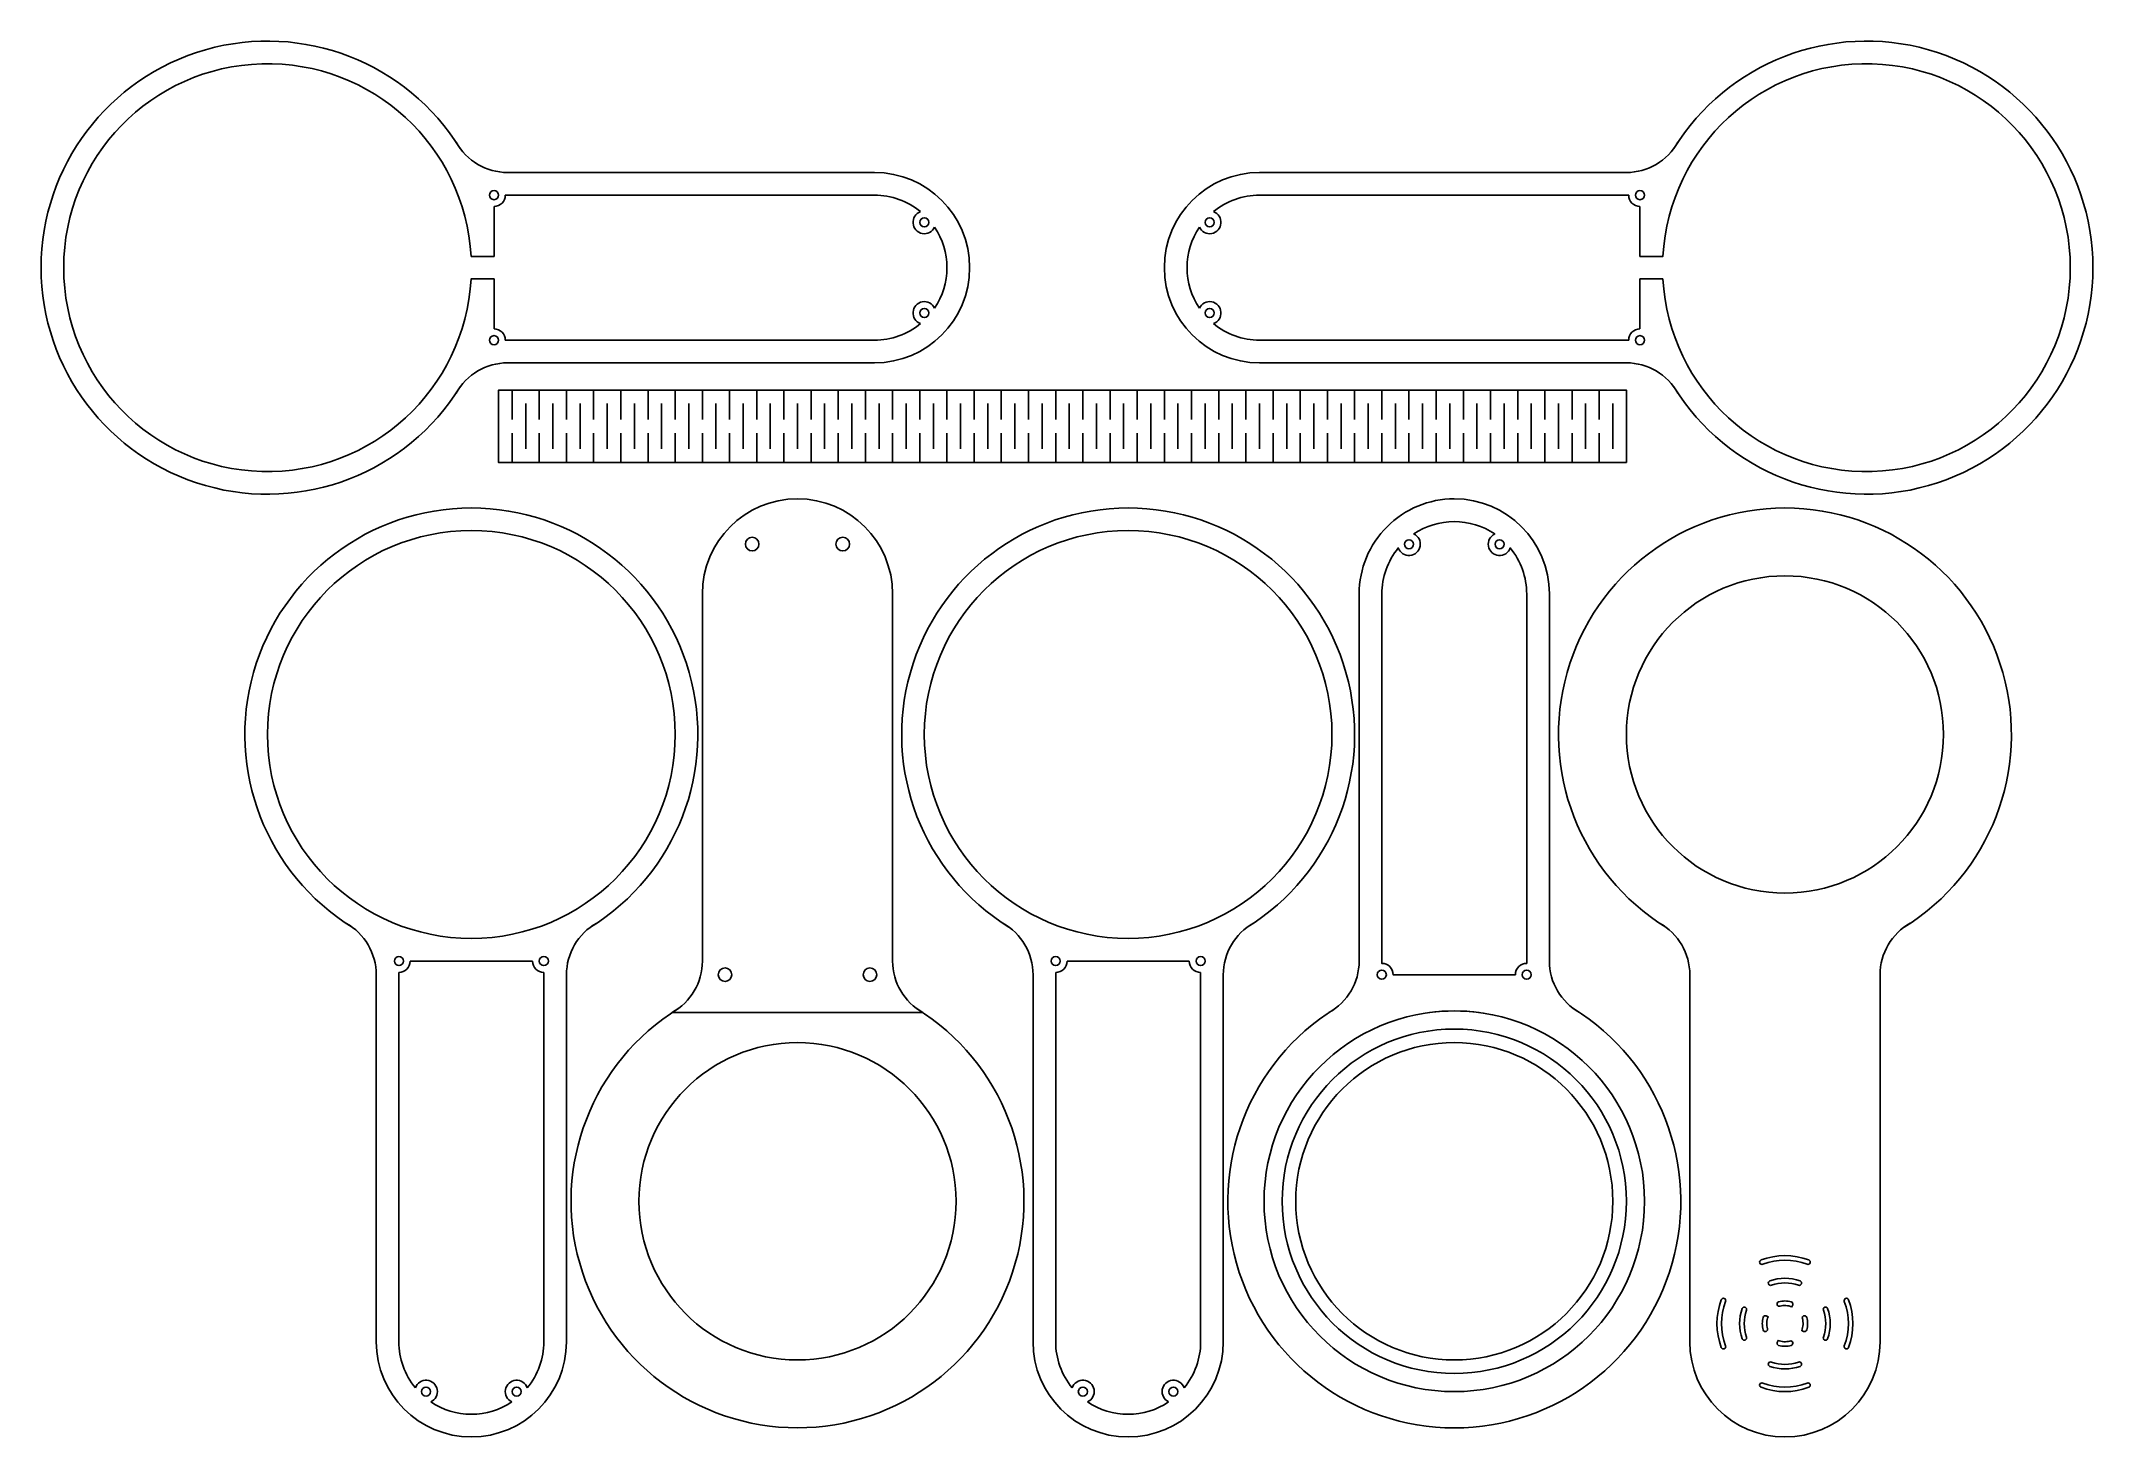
# Model space of a CAD drawing. Header units: millimetres. Extents: x -585 to -132, y 145 to 453.
import ezdxf

# ---------------------------------------------------------------- set-up
doc = ezdxf.new("R2010")
doc.units = ezdxf.units.MM
doc.layers.get('0').update_dxf_attribs({"linetype": 'CONTINUOUS'})

msp = doc.modelspace()

# ---------------------------------------------------------------- linework, layer by layer
for p, q in [((-401, 424), (-482, 424)), ((-401, 424), (-482, 424)), ((-401, 424), (-482, 424)), ((-401, 424), (-482, 424)), ((-235, 424), (-316, 424)), ((-235, 424), (-316, 424)), ((-235, 424), (-316, 424)), ((-235, 424), (-316, 424)), ((-235, 424), (-316, 424)), ((-235, 424), (-316, 424)), ((-235, 424), (-316, 424)), ((-235, 424), (-316, 424)), ((-401, 419), (-482.5, 419)), ((-401, 419), (-482.5, 419)), ((-401, 419), (-482.5, 419)), ((-401, 419), (-482.5, 419)), ((-234.5, 419), (-316, 419)), ((-234.5, 419), (-316, 419)), ((-234.5, 419), (-316, 419)), ((-234.5, 419), (-316, 419)), ((-234.5, 419), (-316, 419)), ((-234.5, 419), (-316, 419)), ((-234.5, 419), (-316, 419)), ((-234.5, 419), (-316, 419)), ((-485, 416.5), (-485, 405.5)), ((-485, 416.5), (-485, 405.5)), ((-485, 416.5), (-485, 405.5)), ((-485, 416.5), (-485, 405.5)), ((-232, 405.5), (-232, 416.5)), ((-232, 405.5), (-232, 416.5)), ((-232, 405.5), (-232, 416.5)), ((-232, 405.5), (-232, 416.5)), ((-232, 405.5), (-232, 416.5)), ((-232, 405.5), (-232, 416.5)), ((-232, 405.5), (-232, 416.5)), ((-232, 405.5), (-232, 416.5)), ((-490.07, 405.5), (-485, 405.5)), ((-232, 405.5), (-226.93, 405.5)), ((-232, 405.5), (-226.93, 405.5)), ((-485, 400.5), (-490.07, 400.5)), ((-485, 400.5), (-485, 389.5)), ((-485, 400.5), (-485, 389.5)), ((-485, 400.5), (-485, 389.5)), ((-485, 400.5), (-485, 389.5)), ((-232, 389.5), (-232, 400.5)), ((-232, 389.5), (-232, 400.5)), ((-232, 389.5), (-232, 400.5)), ((-226.93, 400.5), (-232, 400.5)), ((-232, 389.5), (-232, 400.5)), ((-232, 389.5), (-232, 400.5)), ((-232, 389.5), (-232, 400.5)), ((-226.93, 400.5), (-232, 400.5)), ((-232, 389.5), (-232, 400.5)), ((-232, 389.5), (-232, 400.5)), ((-482.5, 387), (-401, 387)), ((-482.5, 387), (-401, 387)), ((-482.5, 387), (-401, 387)), ((-482.5, 387), (-401, 387)), ((-316, 387), (-234.5, 387)), ((-316, 387), (-234.5, 387)), ((-316, 387), (-234.5, 387)), ((-316, 387), (-234.5, 387)), ((-316, 387), (-234.5, 387)), ((-316, 387), (-234.5, 387)), ((-316, 387), (-234.5, 387)), ((-316, 387), (-234.5, 387)), ((-482, 382), (-401, 382)), ((-482, 382), (-401, 382)), ((-482, 382), (-401, 382)), ((-482, 382), (-401, 382)), ((-316, 382), (-235, 382)), ((-316, 382), (-235, 382)), ((-316, 382), (-235, 382)), ((-316, 382), (-235, 382)), ((-316, 382), (-235, 382)), ((-316, 382), (-235, 382)), ((-316, 382), (-235, 382)), ((-316, 382), (-235, 382)), ((-481, 376), (-481, 369.5)), ((-475, 376), (-475, 369.5)), ((-469, 376), (-469, 369.5)), ((-463, 376), (-463, 369.5)), ((-457, 376), (-457, 369.5)), ((-451, 376), (-451, 369.5)), ((-445, 376), (-445, 369.5)), ((-439, 376), (-439, 369.5)), ((-433, 376), (-433, 369.5)), ((-427, 376), (-427, 369.5)), ((-421, 376), (-421, 369.5)), ((-415, 376), (-415, 369.5)), ((-409, 376), (-409, 369.5)), ((-403, 376), (-403, 369.5)), ((-397, 376), (-397, 369.5)), ((-391, 376), (-391, 369.5)), ((-385, 376), (-385, 369.5)), ((-379, 376), (-379, 369.5)), ((-373, 376), (-373, 369.5)), ((-367, 376), (-367, 369.5)), ((-361, 376), (-361, 369.5)), ((-355, 376), (-355, 369.5)), ((-349, 376), (-349, 369.5)), ((-343, 376), (-343, 369.5)), ((-337, 376), (-337, 369.5)), ((-331, 376), (-331, 369.5)), ((-325, 376), (-325, 369.5)), ((-319, 376), (-319, 369.5)), ((-313, 376), (-313, 369.5)), ((-307, 376), (-307, 369.5)), ((-301, 376), (-301, 369.5)), ((-295, 376), (-295, 369.5)), ((-289, 376), (-289, 369.5)), ((-283, 376), (-283, 369.5)), ((-277, 376), (-277, 369.5)), ((-271, 376), (-271, 369.5)), ((-265, 376), (-265, 369.5)), ((-259, 376), (-259, 369.5)), ((-253, 376), (-253, 369.5)), ((-247, 376), (-247, 369.5)), ((-241, 376), (-241, 369.5)), ((-478, 363), (-478, 373)), ((-472, 363), (-472, 373)), ((-466, 363), (-466, 373)), ((-460, 363), (-460, 373)), ((-454, 363), (-454, 373)), ((-448, 363), (-448, 373)), ((-442, 363), (-442, 373)), ((-436, 363), (-436, 373)), ((-430, 363), (-430, 373)), ((-424, 363), (-424, 373)), ((-418, 363), (-418, 373)), ((-412, 363), (-412, 373)), ((-406, 363), (-406, 373)), ((-400, 363), (-400, 373)), ((-394, 363), (-394, 373)), ((-388, 363), (-388, 373)), ((-382, 363), (-382, 373)), ((-376, 363), (-376, 373)), ((-370, 363), (-370, 373)), ((-364, 363), (-364, 373)), ((-358, 363), (-358, 373)), ((-352, 363), (-352, 373)), ((-346, 363), (-346, 373)), ((-340, 363), (-340, 373)), ((-334, 363), (-334, 373)), ((-328, 363), (-328, 373)), ((-322, 363), (-322, 373)), ((-316, 363), (-316, 373)), ((-310, 363), (-310, 373)), ((-304, 363), (-304, 373)), ((-298, 363), (-298, 373)), ((-292, 363), (-292, 373)), ((-286, 363), (-286, 373)), ((-280, 363), (-280, 373)), ((-274, 363), (-274, 373)), ((-268, 363), (-268, 373)), ((-262, 363), (-262, 373)), ((-256, 363), (-256, 373)), ((-250, 363), (-250, 373)), ((-244, 363), (-244, 373)), ((-238, 363), (-238, 373)), ((-481, 360), (-481, 366.5)), ((-475, 360), (-475, 366.5)), ((-469, 360), (-469, 366.5)), ((-463, 360), (-463, 366.5)), ((-457, 360), (-457, 366.5)), ((-451, 360), (-451, 366.5)), ((-445, 360), (-445, 366.5)), ((-439, 360), (-439, 366.5)), ((-433, 360), (-433, 366.5)), ((-427, 360), (-427, 366.5)), ((-421, 360), (-421, 366.5)), ((-415, 360), (-415, 366.5)), ((-409, 360), (-409, 366.5)), ((-403, 360), (-403, 366.5)), ((-397, 360), (-397, 366.5)), ((-391, 360), (-391, 366.5)), ((-385, 360), (-385, 366.5)), ((-379, 360), (-379, 366.5)), ((-373, 360), (-373, 366.5)), ((-367, 360), (-367, 366.5)), ((-361, 360), (-361, 366.5)), ((-355, 360), (-355, 366.5)), ((-349, 360), (-349, 366.5)), ((-343, 360), (-343, 366.5)), ((-337, 360), (-337, 366.5)), ((-331, 360), (-331, 366.5)), ((-325, 360), (-325, 366.5)), ((-319, 360), (-319, 366.5)), ((-313, 360), (-313, 366.5)), ((-307, 360), (-307, 366.5)), ((-301, 360), (-301, 366.5)), ((-295, 360), (-295, 366.5)), ((-289, 360), (-289, 366.5)), ((-283, 360), (-283, 366.5)), ((-277, 360), (-277, 366.5)), ((-271, 360), (-271, 366.5)), ((-265, 360), (-265, 366.5)), ((-259, 360), (-259, 366.5)), ((-253, 360), (-253, 366.5)), ((-247, 360), (-247, 366.5)), ((-241, 360), (-241, 366.5)), ((-439, 331), (-439, 250)), ((-439, 331), (-439, 250)), ((-439, 331), (-439, 250)), ((-439, 331), (-439, 250)), ((-397, 250), (-397, 331)), ((-397, 250), (-397, 331)), ((-397, 250), (-397, 331)), ((-397, 250), (-397, 331)), ((-294, 331), (-294, 250)), ((-294, 331), (-294, 250)), ((-252, 250), (-252, 331)), ((-252, 250), (-252, 331)), ((-476.5, 250), (-503.5, 250)), ((-476.5, 250), (-503.5, 250)), ((-476.5, 250), (-503.5, 250)), ((-476.5, 250), (-503.5, 250)), ((-331.5, 250), (-358.5, 250)), ((-331.5, 250), (-358.5, 250)), ((-331.5, 250), (-358.5, 250)), ((-331.5, 250), (-358.5, 250)), ((-511, 247), (-511, 166)), ((-511, 247), (-511, 166)), ((-511, 247), (-511, 166)), ((-511, 247), (-511, 166)), ((-506, 247.5), (-506, 166)), ((-506, 247.5), (-506, 166)), ((-506, 247.5), (-506, 166)), ((-506, 247.5), (-506, 166)), ((-474, 166), (-474, 247.5)), ((-474, 166), (-474, 247.5)), ((-474, 166), (-474, 247.5)), ((-474, 166), (-474, 247.5)), ((-469, 166), (-469, 247)), ((-469, 166), (-469, 247)), ((-469, 166), (-469, 247)), ((-469, 166), (-469, 247)), ((-366, 247), (-366, 166)), ((-366, 247), (-366, 166)), ((-366, 247), (-366, 166)), ((-366, 247), (-366, 166)), ((-361, 247.5), (-361, 166)), ((-361, 247.5), (-361, 166)), ((-361, 247.5), (-361, 166)), ((-361, 247.5), (-361, 166)), ((-329, 166), (-329, 247.5)), ((-329, 166), (-329, 247.5)), ((-329, 166), (-329, 247.5)), ((-329, 166), (-329, 247.5)), ((-324, 166), (-324, 247)), ((-324, 166), (-324, 247)), ((-324, 166), (-324, 247)), ((-324, 166), (-324, 247)), ((-221, 247), (-221, 166)), ((-221, 247), (-221, 166)), ((-221, 247), (-221, 166)), ((-221, 247), (-221, 166)), ((-179, 166), (-179, 247)), ((-179, 166), (-179, 247)), ((-179, 166), (-179, 247)), ((-179, 166), (-179, 247)), ((-445.68, 238.64), (-390.32, 238.64)), ((-445.68, 238.64), (-390.32, 238.64)), ((-445.68, 238.64), (-390.32, 238.64)), ((-445.68, 238.64), (-423.47, 238.64)), ((-412.53, 238.64), (-390.32, 238.64))]:
    msp.add_line(p, q)
for points in [[(-492.48, 429.31, 3.515966), (-492.48, 376.69, -3.515966)], [(-492.48, 429.31, 3.515966), (-492.48, 376.69, -3.515966)], [(-224.52, 376.69, 3.515966), (-224.52, 429.31, -3.515966)], [(-224.52, 376.69, 3.515966), (-224.52, 429.31, -3.515966)], [(-224.52, 376.69, 3.515966), (-224.52, 429.31, -3.515966)], [(-224.52, 376.69, 3.515966), (-224.52, 429.31, -3.515966)], [(-490.07, 405.5, 35.9722), (-490.07, 400.5, -35.9722)], [(-490.07, 405.5, 35.9722), (-490.07, 400.5, -35.9722)], [(-226.93, 400.5, 35.9722), (-226.93, 405.5, -35.9722)], [(-226.93, 400.5, 35.9722), (-226.93, 405.5, -35.9722)], [(-226.93, 400.5, 35.9722), (-226.93, 405.5, -35.9722)], [(-226.93, 400.5, 35.9722), (-226.93, 405.5, -35.9722)], [(-463.69, 257.48, 3.515966), (-516.31, 257.48, -3.515966)], [(-463.69, 257.48, 3.515966), (-516.31, 257.48, -3.515966)], [(-318.69, 257.48, 3.515966), (-371.31, 257.48, -3.515966)], [(-318.69, 257.48, 3.515966), (-371.31, 257.48, -3.515966)], [(-173.69, 257.48, 3.515966), (-226.31, 257.48, -3.515966)], [(-173.69, 257.48, 3.515966), (-226.31, 257.48, -3.515966)], [(-257.01, 330.98, 0.173816), (-260.65, 341.15, -1.503831), (-264.06, 344.25, 0.149402), (-273.01, 346.98), (-273.01, 346.98, 0.149403), (-281.95, 344.25, -1.503831), (-285.36, 341.15, 0.173817), (-289.01, 330.98), (-289, 249.5, -0.414214), (-286.5, 247), (-259.5, 247, -0.414213), (-257, 249.5)], [(-257.01, 330.98, 0.173816), (-260.65, 341.15, -1.503831), (-264.06, 344.25, 0.149402), (-273.01, 346.98), (-273.01, 346.98, 0.149403), (-281.95, 344.25, -1.503831), (-285.36, 341.15, 0.173817), (-289.01, 330.98), (-289, 249.5, -0.414214), (-286.5, 247), (-259.5, 247, -0.414213), (-257, 249.5)], [(-444.31, 239.52, 3.515966), (-391.69, 239.52, -3.515966)], [(-299.32, 239.51, 3.515966), (-246.69, 239.52, -3.515966)], [(-195.09, 183.11, 0.404147), (-194.45, 183.39), (-194.45, 183.39, 0.424352), (-194.74, 184.05, 0.181045), (-205.26, 184.05, 0.424352), (-205.55, 183.39), (-205.55, 183.39, 0.404147), (-204.91, 183.11, -0.181045)], [(-195.09, 183.11, 0.404147), (-194.45, 183.39), (-194.45, 183.39, 0.424352), (-194.74, 184.05, 0.181045), (-205.26, 184.05, 0.424352), (-205.55, 183.39), (-205.55, 183.39, 0.404147), (-204.91, 183.11, -0.181045)], [(-194.45, 183.39), (-194.45, 183.39, 0.424352), (-194.74, 184.05, 0.181045), (-205.26, 184.05, 0.424352), (-205.55, 183.39), (-205.55, 183.39, 0.404147), (-204.91, 183.11, -0.181045), (-195.09, 183.11, 0.404147)], [(-194.45, 183.39), (-194.45, 183.39, 0.424352), (-194.74, 184.05, 0.181045), (-205.26, 184.05, 0.424352), (-205.55, 183.39), (-205.55, 183.39, 0.404147), (-204.91, 183.11, -0.181045), (-195.09, 183.11, 0.404147)], [(-196.37, 178.76), (-196.37, 178.76, 0.429722), (-196.66, 179.43, 0.171679), (-203.34, 179.43, 0.429722), (-203.63, 178.76), (-203.63, 178.76, 0.398874), (-203, 178.48, -0.171679), (-197, 178.48, 0.398874)], [(-197, 178.48, 0.398874), (-196.37, 178.76), (-196.37, 178.76, 0.429722), (-196.66, 179.43, 0.171679), (-203.34, 179.43, 0.429722), (-203.63, 178.76), (-203.63, 178.76, 0.398874), (-203, 178.48, -0.171679)], [(-197, 178.48, 0.398874), (-196.37, 178.76), (-196.37, 178.76, 0.429722), (-196.66, 179.43, 0.171679), (-203.34, 179.43, 0.429722), (-203.63, 178.76), (-203.63, 178.76, 0.398874), (-203, 178.48, -0.171679)], [(-197, 178.48, 0.398874), (-196.37, 178.76), (-196.37, 178.76, 0.429722), (-196.66, 179.43, 0.171679), (-203.34, 179.43, 0.429722), (-203.63, 178.76), (-203.63, 178.76, 0.398874), (-203, 178.48, -0.171679)], [(-213.39, 164.45, 0.404147), (-213.11, 165.09, -0.181045), (-213.11, 174.91, 0.404147), (-213.39, 175.55), (-213.39, 175.55, 0.424352), (-214.05, 175.26, 0.181045), (-214.05, 164.74, 0.424352), (-213.39, 164.45)], [(-214.05, 164.74, 0.424352), (-213.39, 164.45), (-213.39, 164.45, 0.404147), (-213.11, 165.09, -0.181045), (-213.11, 174.91, 0.404147), (-213.39, 175.55), (-213.39, 175.55, 0.424352), (-214.05, 175.26, 0.181045)], [(-214.05, 164.74, 0.424352), (-213.39, 164.45), (-213.39, 164.45, 0.404147), (-213.11, 165.09, -0.181045), (-213.11, 174.91, 0.404147), (-213.39, 175.55), (-213.39, 175.55, 0.424352), (-214.05, 175.26, 0.181045)], [(-213.39, 164.45), (-213.39, 164.45, -0.424352), (-214.05, 164.74, -0.181045), (-214.05, 175.26, -0.424352), (-213.39, 175.55), (-213.39, 175.55, -0.404147), (-213.11, 174.91, 0.181045), (-213.11, 165.09, -0.404147)], [(-209.43, 166.66, 0.429722), (-208.76, 166.37), (-208.76, 166.37, 0.398874), (-208.48, 167, -0.171679), (-208.48, 173, 0.398874), (-208.76, 173.63), (-208.76, 173.63, 0.429722), (-209.43, 173.34, 0.171679)], [(-209.43, 166.66, 0.429722), (-208.76, 166.37), (-208.76, 166.37, 0.398874), (-208.48, 167, -0.171679), (-208.48, 173, 0.398874), (-208.76, 173.63), (-208.76, 173.63, 0.429722), (-209.43, 173.34, 0.171679)], [(-209.43, 166.66, 0.429722), (-208.76, 166.37), (-208.76, 166.37, 0.398874), (-208.48, 167, -0.171679), (-208.48, 173, 0.398874), (-208.76, 173.63), (-208.76, 173.63, 0.429722), (-209.43, 173.34, 0.171679)], [(-209.43, 166.66, 0.429722), (-208.76, 166.37), (-208.76, 166.37, 0.398874), (-208.48, 167, -0.171679), (-208.48, 173, 0.398874), (-208.76, 173.63), (-208.76, 173.63, 0.429722), (-209.43, 173.34, 0.171679)], [(-198.29, 174.13, 0.447214), (-198.61, 174.8, 0.141614), (-201.39, 174.8, 0.447214), (-201.71, 174.13), (-201.71, 174.13, 0.381966), (-201.11, 173.84, -0.170128), (-198.47, 173.7)], [(-198.47, 173.7), (-198.29, 174.13, 0.447214), (-198.61, 174.8, 0.141614), (-201.39, 174.8, 0.447214), (-201.71, 174.13), (-201.71, 174.13, 0.381966), (-201.11, 173.84, -0.170128)], [(-198.47, 173.7), (-198.29, 174.13, 0.447214), (-198.61, 174.8, 0.141614), (-201.39, 174.8, 0.447214), (-201.71, 174.13), (-201.71, 174.13, 0.381966), (-201.11, 173.84, -0.170128)], [(-198.29, 174.13, 0.447214), (-198.61, 174.8, 0.141614), (-201.39, 174.8, 0.447214), (-201.71, 174.13), (-201.71, 174.13, 0.381966), (-201.11, 173.84, -0.170128), (-198.47, 173.7)], [(-190.57, 166.66, 0.171679), (-190.57, 173.34, 0.429722), (-191.24, 173.63), (-191.24, 173.63, 0.398874), (-191.52, 173, -0.171679), (-191.52, 167, 0.398874), (-191.24, 166.37), (-191.24, 166.37, 0.429722)], [(-191.24, 173.63, 0.398874), (-191.52, 173, -0.171679), (-191.52, 167, 0.398874), (-191.24, 166.37), (-191.24, 166.37, 0.429722), (-190.57, 166.66, 0.171679), (-190.57, 173.34, 0.429722), (-191.24, 173.63)], [(-190.57, 173.34, 0.429722), (-191.24, 173.63), (-191.24, 173.63, 0.398874), (-191.52, 173, -0.171679), (-191.52, 167, 0.398874), (-191.24, 166.37), (-191.24, 166.37, 0.429722), (-190.57, 166.66, 0.171679)], [(-191.52, 167, 0.398874), (-191.24, 166.37), (-191.24, 166.37, 0.429722), (-190.57, 166.66, 0.171679), (-190.57, 173.34, 0.429722), (-191.24, 173.63), (-191.24, 173.63, 0.398874), (-191.52, 173, -0.171679)], [(-185.95, 164.74, 0.181045), (-185.95, 175.26, 0.424352), (-186.61, 175.55), (-186.61, 175.55, 0.404147), (-186.89, 174.91, -0.181045), (-186.89, 165.09, 0.404147), (-186.61, 164.45), (-186.61, 164.45, 0.424352)], [(-186.61, 164.45, 0.424352), (-185.95, 164.74, 0.181045), (-185.95, 175.26, 0.424352), (-186.61, 175.55), (-186.61, 175.55, 0.404147), (-186.89, 174.91, -0.181045), (-186.89, 165.09, 0.404147), (-186.61, 164.45)], [(-185.95, 164.74, 0.181045), (-185.95, 175.26, 0.424352), (-186.61, 175.55), (-186.61, 175.55, 0.404147), (-186.89, 174.91, -0.181045), (-186.89, 165.09, 0.404147), (-186.61, 164.45), (-186.61, 164.45, 0.424352)], [(-186.61, 164.45, 0.424352), (-185.95, 164.74, 0.181045), (-185.95, 175.26, 0.424352), (-186.61, 175.55), (-186.61, 175.55, 0.404147), (-186.89, 174.91, -0.181045), (-186.89, 165.09, 0.404147), (-186.61, 164.45)], [(-204.13, 168.29, 0.381966), (-203.84, 168.89, -0.170128), (-203.7, 171.53), (-204.13, 171.71, 0.447214), (-204.8, 171.39, 0.141614), (-204.8, 168.61, 0.447214), (-204.13, 168.29)], [(-204.13, 168.29), (-204.13, 168.29, -0.447214), (-204.8, 168.61, -0.141614), (-204.8, 171.39, -0.447214), (-204.13, 171.71), (-203.7, 171.53, 0.170128), (-203.84, 168.89, -0.381966)], [(-204.8, 168.61, 0.447214), (-204.13, 168.29), (-204.13, 168.29, 0.381966), (-203.84, 168.89, -0.170128), (-203.7, 171.53), (-204.13, 171.71, 0.447214), (-204.8, 171.39, 0.141614)], [(-204.8, 168.61, 0.447214), (-204.13, 168.29), (-204.13, 168.29, 0.381966), (-203.84, 168.89, -0.170128), (-203.7, 171.53), (-204.13, 171.71, 0.447214), (-204.8, 171.39, 0.141614)], [(-195.2, 168.61, 0.141614), (-195.2, 171.39, 0.447214), (-195.87, 171.71), (-195.87, 171.71, 0.381966), (-196.16, 171.11, -0.170128), (-196.3, 168.47), (-195.87, 168.29, 0.447214)], [(-196.3, 168.47, 0.170128), (-196.16, 171.11, -0.381966), (-195.87, 171.71), (-195.87, 171.71, -0.447214), (-195.2, 171.39, -0.141614), (-195.2, 168.61, -0.447214), (-195.87, 168.29)], [(-195.87, 171.71, 0.381966), (-196.16, 171.11, -0.170128), (-196.3, 168.47), (-195.87, 168.29, 0.447214), (-195.2, 168.61, 0.141614), (-195.2, 171.39, 0.447214), (-195.87, 171.71)], [(-195.2, 171.39, 0.447214), (-195.87, 171.71), (-195.87, 171.71, 0.381966), (-196.16, 171.11, -0.170128), (-196.3, 168.47), (-195.87, 168.29, 0.447214), (-195.2, 168.61, 0.141614)], [(-198.29, 165.87), (-198.29, 165.87, -0.447214), (-198.61, 165.2, -0.141614), (-201.39, 165.2, -0.447214), (-201.71, 165.87), (-201.53, 166.3, 0.170128), (-198.89, 166.16, -0.381966)], [(-198.61, 165.2, 0.447214), (-198.29, 165.87), (-198.29, 165.87, 0.381966), (-198.89, 166.16, -0.170128), (-201.53, 166.3), (-201.71, 165.87, 0.447214), (-201.39, 165.2, 0.141614)], [(-198.61, 165.2, 0.447214), (-198.29, 165.87), (-198.29, 165.87, 0.381966), (-198.89, 166.16, -0.170128), (-201.53, 166.3), (-201.71, 165.87, 0.447214), (-201.39, 165.2, 0.141614)], [(-198.61, 165.2, 0.447214), (-198.29, 165.87), (-198.29, 165.87, 0.381966), (-198.89, 166.16, -0.170128), (-201.53, 166.3), (-201.71, 165.87, 0.447214), (-201.39, 165.2, 0.141614)], [(-196.37, 161.24), (-196.37, 161.24, -0.429722), (-196.66, 160.57, -0.171679), (-203.34, 160.57, -0.429722), (-203.63, 161.24), (-203.63, 161.24, -0.398874), (-203, 161.52, 0.171679), (-197, 161.52, -0.398874)], [(-196.37, 161.24), (-196.37, 161.24, -0.429722), (-196.66, 160.57, -0.171679), (-203.34, 160.57, -0.429722), (-203.63, 161.24), (-203.63, 161.24, -0.398874), (-203, 161.52, 0.171679), (-197, 161.52, -0.398874)], [(-196.37, 161.24), (-196.37, 161.24, -0.429722), (-196.66, 160.57, -0.171679), (-203.34, 160.57, -0.429722), (-203.63, 161.24), (-203.63, 161.24, -0.398874), (-203, 161.52, 0.171679), (-197, 161.52, -0.398874)], [(-196.37, 161.24, 0.398874), (-197, 161.52, -0.171679), (-203, 161.52, 0.398874), (-203.63, 161.24), (-203.63, 161.24, 0.429722), (-203.34, 160.57, 0.171679), (-196.66, 160.57, 0.429722), (-196.37, 161.24)], [(-194.74, 155.95, 0.424352), (-194.45, 156.61), (-194.45, 156.61, 0.404147), (-195.09, 156.89, -0.181045), (-204.91, 156.89, 0.404147), (-205.55, 156.61), (-205.55, 156.61, 0.424352), (-205.26, 155.95, 0.181045)], [(-194.45, 156.61), (-194.45, 156.61, -0.424352), (-194.74, 155.95, -0.181045), (-205.26, 155.95, -0.424352), (-205.55, 156.61), (-205.55, 156.61, -0.404147), (-204.91, 156.89, 0.181045), (-195.09, 156.89, -0.404147)], [(-194.45, 156.61, 0.404147), (-195.09, 156.89, -0.181045), (-204.91, 156.89, 0.404147), (-205.55, 156.61), (-205.55, 156.61, 0.424352), (-205.26, 155.95, 0.181045), (-194.74, 155.95, 0.424352), (-194.45, 156.61)], [(-194.45, 156.61), (-194.45, 156.61, -0.424352), (-194.74, 155.95, -0.181045), (-205.26, 155.95, -0.424352), (-205.55, 156.61), (-205.55, 156.61, -0.404147), (-204.91, 156.89, 0.181045), (-195.09, 156.89, -0.404147)]]:
    msp.add_lwpolyline(points, format="xyb", close=True)
msp.add_lwpolyline([(-235, 360), (-484, 360), (-484, 376), (-235, 376)], close=True)
for centre, radius in [((-485, 419), 1), ((-485, 419), 1), ((-485, 419), 1), ((-485, 419), 1), ((-232, 419), 1), ((-232, 419), 1), ((-232, 419), 1), ((-232, 419), 1), ((-232, 419), 1), ((-232, 419), 1), ((-232, 419), 1), ((-232, 419), 1), ((-390, 413), 1), ((-390, 413), 1), ((-390, 413), 1), ((-390, 413), 1), ((-327, 413), 1), ((-327, 413), 1), ((-327, 413), 1), ((-327, 413), 1), ((-327, 413), 1), ((-327, 413), 1), ((-327, 413), 1), ((-327, 413), 1), ((-390, 393), 1), ((-390, 393), 1), ((-390, 393), 1), ((-390, 393), 1), ((-327, 393), 1), ((-327, 393), 1), ((-327, 393), 1), ((-327, 393), 1), ((-327, 393), 1), ((-327, 393), 1), ((-327, 393), 1), ((-327, 393), 1), ((-485, 387), 1), ((-485, 387), 1), ((-485, 387), 1), ((-485, 387), 1), ((-232, 387), 1), ((-232, 387), 1), ((-232, 387), 1), ((-232, 387), 1), ((-232, 387), 1), ((-232, 387), 1), ((-232, 387), 1), ((-232, 387), 1), ((-490, 300), 45), ((-490, 300), 45), ((-490, 300), 45), ((-490, 300), 45), ((-345, 300), 45), ((-345, 300), 45), ((-345, 300), 45), ((-345, 300), 45), ((-428, 342), 1.5), ((-408, 342), 1.5), ((-283.01, 341.98), 1), ((-283.01, 341.98), 1), ((-263.01, 341.98), 1), ((-263.01, 341.98), 1), ((-200, 300), 35), ((-506, 250), 1), ((-506, 250), 1), ((-506, 250), 1), ((-506, 250), 1), ((-474, 250), 1), ((-474, 250), 1), ((-474, 250), 1), ((-474, 250), 1), ((-361, 250), 1), ((-361, 250), 1), ((-361, 250), 1), ((-361, 250), 1), ((-329, 250), 1), ((-329, 250), 1), ((-329, 250), 1), ((-329, 250), 1), ((-434, 247), 1.5), ((-402, 247), 1.5), ((-289, 247), 1), ((-289, 247), 1), ((-257, 247), 1), ((-257, 247), 1), ((-273, 197), 42), ((-418, 197), 35), ((-418, 197), 35), ((-418, 197), 35), ((-418, 197), 35), ((-273, 197), 38), ((-273, 197), 38), ((-273, 197), 35), ((-273, 197), 35), ((-500, 155), 1), ((-500, 155), 1), ((-500, 155), 1), ((-500, 155), 1), ((-480, 155), 1), ((-480, 155), 1), ((-480, 155), 1), ((-480, 155), 1), ((-355, 155), 1), ((-355, 155), 1), ((-355, 155), 1), ((-355, 155), 1), ((-335, 155), 1), ((-335, 155), 1), ((-335, 155), 1), ((-335, 155), 1)]:
    msp.add_circle(centre, radius)
for centre, radius, start, end in [((-482, 437), 13, 209.112, 270), ((-482, 437), 13, 209.112, 270), ((-482, 437), 13, 209.112, 270), ((-482, 437), 13, 209.112, 270), ((-235, 437), 13, 270, 330.888), ((-235, 437), 13, 270, 330.888), ((-235, 437), 13, 270, 330.888), ((-235, 437), 13, 270, 330.888), ((-235, 437), 13, 270, 330.888), ((-235, 437), 13, 270, 330.888), ((-235, 437), 13, 270, 330.888), ((-235, 437), 13, 270, 330.888), ((-401, 403), 21, 0, 90), ((-401, 403), 21, 0, 90), ((-401, 403), 21, 0, 90), ((-401, 403), 21, 0, 90), ((-316, 403), 21, 90, 180), ((-316, 403), 21, 90, 180), ((-316, 403), 21, 90, 180), ((-316, 403), 21, 90, 180), ((-316, 403), 21, 90, 180), ((-316, 403), 21, 90, 180), ((-316, 403), 21, 90, 180), ((-316, 403), 21, 90, 180), ((-485, 419), 2.5, -90, 0), ((-485, 419), 2.5, -90, 0), ((-485, 419), 2.5, -90, 0), ((-485, 419), 2.5, -90, 0), ((-401, 403), 16, 50.5582, 90), ((-401, 403), 16, 50.5582, 90), ((-401, 403), 16, 50.5582, 90), ((-401, 403), 16, 50.5582, 90), ((-316, 403), 16, 90, 129.4418), ((-316, 403), 16, 90, 129.4418), ((-316, 403), 16, 90, 129.4418), ((-316, 403), 16, 90, 129.4418), ((-316, 403), 16, 90, 129.4418), ((-316, 403), 16, 90, 129.4418), ((-316, 403), 16, 90, 129.4418), ((-316, 403), 16, 90, 129.4418), ((-232, 419), 2.5, 180, 270), ((-232, 419), 2.5, 180, 270), ((-232, 419), 2.5, 180, 270), ((-232, 419), 2.5, 180, 270), ((-232, 419), 2.5, 180, 270), ((-232, 419), 2.5, 180, 270), ((-232, 419), 2.5, 180, 270), ((-232, 419), 2.5, 180, 270), ((-390, 413), 2.5, 109.519, 335.0284), ((-390, 413), 2.5, 109.519, 335.0284), ((-390, 413), 2.5, 109.519, 335.0284), ((-390, 413), 2.5, 109.519, 335.0284), ((-327, 413), 2.5, -155.0284, 70.481), ((-327, 413), 2.5, -155.0284, 70.481), ((-327, 413), 2.5, -155.0284, 70.481), ((-327, 413), 2.5, -155.0284, 70.481), ((-327, 413), 2.5, -155.0284, 70.481), ((-327, 413), 2.5, -155.0284, 70.481), ((-327, 413), 2.5, -155.0284, 70.481), ((-327, 413), 2.5, -155.0284, 70.481), ((-401, 403), 16, 0, 33.9892), ((-401, 403), 16, 0, 33.9892), ((-401, 403), 16, 0, 33.9892), ((-401, 403), 16, 0, 33.9892), ((-316, 403), 16, 146.0108, 180), ((-316, 403), 16, 146.0108, 180), ((-316, 403), 16, 146.0108, 180), ((-316, 403), 16, 146.0108, 180), ((-316, 403), 16, 146.0108, 180), ((-316, 403), 16, 146.0108, 180), ((-316, 403), 16, 146.0108, 180), ((-316, 403), 16, 146.0108, 180), ((-401, 403), 21, -90, 0), ((-401, 403), 21, -90, 0), ((-401, 403), 21, -90, 0), ((-401, 403), 21, -90, 0), ((-401, 403), 16, -33.9892, 0), ((-401, 403), 16, -33.9892, 0), ((-401, 403), 16, -33.9892, 0), ((-401, 403), 16, -33.9892, 0), ((-316, 403), 21, 180, 270), ((-316, 403), 21, 180, 270), ((-316, 403), 21, 180, 270), ((-316, 403), 21, 180, 270), ((-316, 403), 21, 180, 270), ((-316, 403), 21, 180, 270), ((-316, 403), 21, 180, 270), ((-316, 403), 21, 180, 270), ((-316, 403), 16, 180, 213.9892), ((-316, 403), 16, 180, 213.9892), ((-316, 403), 16, 180, 213.9892), ((-316, 403), 16, 180, 213.9892), ((-316, 403), 16, 180, 213.9892), ((-316, 403), 16, 180, 213.9892), ((-316, 403), 16, 180, 213.9892), ((-316, 403), 16, 180, 213.9892), ((-390, 393), 2.5, 24.9716, 250.481), ((-390, 393), 2.5, 24.9716, 250.481), ((-390, 393), 2.5, 24.9716, 250.481), ((-390, 393), 2.5, 24.9716, 250.481), ((-327, 393), 2.5, -70.481, 155.0284), ((-327, 393), 2.5, -70.481, 155.0284), ((-327, 393), 2.5, -70.481, 155.0284), ((-327, 393), 2.5, -70.481, 155.0284), ((-327, 393), 2.5, -70.481, 155.0284), ((-327, 393), 2.5, -70.481, 155.0284), ((-327, 393), 2.5, -70.481, 155.0284), ((-327, 393), 2.5, -70.481, 155.0284), ((-401, 403), 16, 270, 309.4418), ((-401, 403), 16, 270, 309.4418), ((-401, 403), 16, 270, 309.4418), ((-401, 403), 16, 270, 309.4418), ((-316, 403), 16, 230.5582, 270), ((-316, 403), 16, 230.5582, 270), ((-316, 403), 16, 230.5582, 270), ((-316, 403), 16, 230.5582, 270), ((-316, 403), 16, 230.5582, 270), ((-316, 403), 16, 230.5582, 270), ((-316, 403), 16, 230.5582, 270), ((-316, 403), 16, 230.5582, 270), ((-485, 387), 2.5, 0, 90), ((-485, 387), 2.5, 0, 90), ((-485, 387), 2.5, 0, 90), ((-485, 387), 2.5, 0, 90), ((-232, 387), 2.5, 90, 180), ((-232, 387), 2.5, 90, 180), ((-232, 387), 2.5, 90, 180), ((-232, 387), 2.5, 90, 180), ((-232, 387), 2.5, 90, 180), ((-232, 387), 2.5, 90, 180), ((-232, 387), 2.5, 90, 180), ((-232, 387), 2.5, 90, 180), ((-482, 369), 13, 90, 150.888), ((-482, 369), 13, 90, 150.888), ((-482, 369), 13, 90, 150.888), ((-482, 369), 13, 90, 150.888), ((-235, 369), 13, 29.112, 90), ((-235, 369), 13, 29.112, 90), ((-235, 369), 13, 29.112, 90), ((-235, 369), 13, 29.112, 90), ((-235, 369), 13, 29.112, 90), ((-235, 369), 13, 29.112, 90), ((-235, 369), 13, 29.112, 90), ((-235, 369), 13, 29.112, 90), ((-418, 331), 21, 90, 180), ((-418, 331), 21, 90, 180), ((-418, 331), 21, 90, 180), ((-418, 331), 21, 90, 180), ((-418, 331), 21, 0, 90), ((-418, 331), 21, 0, 90), ((-418, 331), 21, 0, 90), ((-418, 331), 21, 0, 90), ((-273, 331), 21, 90.0004, 180.0006), ((-273, 331), 21, 90.0004, 180.0006), ((-273, 331), 21, 0.0006, 90.0004), ((-273, 331), 21, 0.0006, 90.0004), ((-524, 247), 13, 0, 60.888), ((-524, 247), 13, 0, 60.888), ((-524, 247), 13, 0, 60.888), ((-524, 247), 13, 0, 60.888), ((-456, 247), 13, 119.112, 180), ((-456, 247), 13, 119.112, 180), ((-456, 247), 13, 119.112, 180), ((-456, 247), 13, 119.112, 180), ((-379, 247), 13, 0, 60.888), ((-379, 247), 13, 0, 60.888), ((-379, 247), 13, 0, 60.888), ((-379, 247), 13, 0, 60.888), ((-311, 247), 13, 119.112, 180), ((-311, 247), 13, 119.112, 180), ((-311, 247), 13, 119.112, 180), ((-311, 247), 13, 119.112, 180), ((-234, 247), 13, 0, 60.888), ((-234, 247), 13, 0, 60.888), ((-234, 247), 13, 0, 60.888), ((-234, 247), 13, 0, 60.888), ((-166, 247), 13, 119.112, 180), ((-166, 247), 13, 119.112, 180), ((-166, 247), 13, 119.112, 180), ((-166, 247), 13, 119.112, 180), ((-506, 250), 2.5, -90, 0), ((-506, 250), 2.5, -90, 0), ((-506, 250), 2.5, -90, 0), ((-506, 250), 2.5, -90, 0), ((-474, 250), 2.5, 180, 270), ((-474, 250), 2.5, 180, 270), ((-474, 250), 2.5, 180, 270), ((-474, 250), 2.5, 180, 270), ((-452, 250), 13, -60.888, 0), ((-452, 250), 13, -60.888, 0), ((-452, 250), 13, -60.888, 0), ((-452, 250), 13, -60.888, 0), ((-384, 250), 13, 180, 240.888), ((-384, 250), 13, 180, 240.888), ((-384, 250), 13, 180, 240.888), ((-384, 250), 13, 180, 240.888), ((-361, 250), 2.5, -90, 0), ((-361, 250), 2.5, -90, 0), ((-361, 250), 2.5, -90, 0), ((-361, 250), 2.5, -90, 0), ((-329, 250), 2.5, 180, 270), ((-329, 250), 2.5, 180, 270), ((-329, 250), 2.5, 180, 270), ((-329, 250), 2.5, 180, 270), ((-307, 250), 13, -60.8876, 0.0006), ((-307, 250), 13, -60.8876, 0.0006), ((-239, 250), 13, 180.0006, 240.8883), ((-239, 250), 13, 180.0006, 240.8883), ((-418, 197), 50, 121.7533, 123.6078), ((-418, 197), 50, 121.7533, 123.6078), ((-418, 197), 50, 56.3922, 58.2467), ((-418, 197), 50, 56.3922, 58.2467), ((-273, 197), 42, 82.517, 97.4835), ((-490, 166), 21, 180, 270), ((-490, 166), 21, 180, 270), ((-490, 166), 21, 180, 270), ((-490, 166), 21, 180, 270), ((-490, 166), 16, 180, 219.4418), ((-490, 166), 16, 180, 219.4418), ((-490, 166), 16, 180, 219.4418), ((-490, 166), 16, 180, 219.4418), ((-490, 166), 21, -90, 0), ((-490, 166), 21, -90, 0), ((-490, 166), 21, -90, 0), ((-490, 166), 21, -90, 0), ((-490, 166), 16, -39.4418, 0), ((-490, 166), 16, -39.4418, 0), ((-490, 166), 16, -39.4418, 0), ((-490, 166), 16, -39.4418, 0), ((-345, 166), 21, 180, 270), ((-345, 166), 21, 180, 270), ((-345, 166), 21, 180, 270), ((-345, 166), 21, 180, 270), ((-345, 166), 16, 180, 219.4418), ((-345, 166), 16, 180, 219.4418), ((-345, 166), 16, 180, 219.4418), ((-345, 166), 16, 180, 219.4418), ((-345, 166), 21, -90, 0), ((-345, 166), 21, -90, 0), ((-345, 166), 21, -90, 0), ((-345, 166), 21, -90, 0), ((-345, 166), 16, -39.4418, 0), ((-345, 166), 16, -39.4418, 0), ((-345, 166), 16, -39.4418, 0), ((-345, 166), 16, -39.4418, 0), ((-200, 166), 21, 180, 270), ((-200, 166), 21, 180, 270), ((-200, 166), 21, 180, 270), ((-200, 166), 21, 180, 270), ((-200, 166), 21, -90, 0), ((-200, 166), 21, -90, 0), ((-200, 166), 21, -90, 0), ((-200, 166), 21, -90, 0), ((-500, 155), 2.5, -65.0284, 160.481), ((-500, 155), 2.5, -65.0284, 160.481), ((-500, 155), 2.5, -65.0284, 160.481), ((-500, 155), 2.5, -65.0284, 160.481), ((-480, 155), 2.5, 19.519, 245.0284), ((-480, 155), 2.5, 19.519, 245.0284), ((-480, 155), 2.5, 19.519, 245.0284), ((-480, 155), 2.5, 19.519, 245.0284), ((-355, 155), 2.5, -65.0284, 160.481), ((-355, 155), 2.5, -65.0284, 160.481), ((-355, 155), 2.5, -65.0284, 160.481), ((-355, 155), 2.5, -65.0284, 160.481), ((-335, 155), 2.5, 19.519, 245.0284), ((-335, 155), 2.5, 19.519, 245.0284), ((-335, 155), 2.5, 19.519, 245.0284), ((-335, 155), 2.5, 19.519, 245.0284), ((-490, 166), 16, 236.0108, 270), ((-490, 166), 16, 236.0108, 270), ((-490, 166), 16, 236.0108, 270), ((-490, 166), 16, 236.0108, 270), ((-490, 166), 16, 270, 303.9892), ((-490, 166), 16, 270, 303.9892), ((-490, 166), 16, 270, 303.9892), ((-490, 166), 16, 270, 303.9892), ((-345, 166), 16, 236.0108, 270), ((-345, 166), 16, 236.0108, 270), ((-345, 166), 16, 236.0108, 270), ((-345, 166), 16, 236.0108, 270), ((-345, 166), 16, 270, 303.9892), ((-345, 166), 16, 270, 303.9892), ((-345, 166), 16, 270, 303.9892), ((-345, 166), 16, 270, 303.9892)]:
    msp.add_arc(centre, radius, start, end)

doc.saveas('drawing.dxf')
